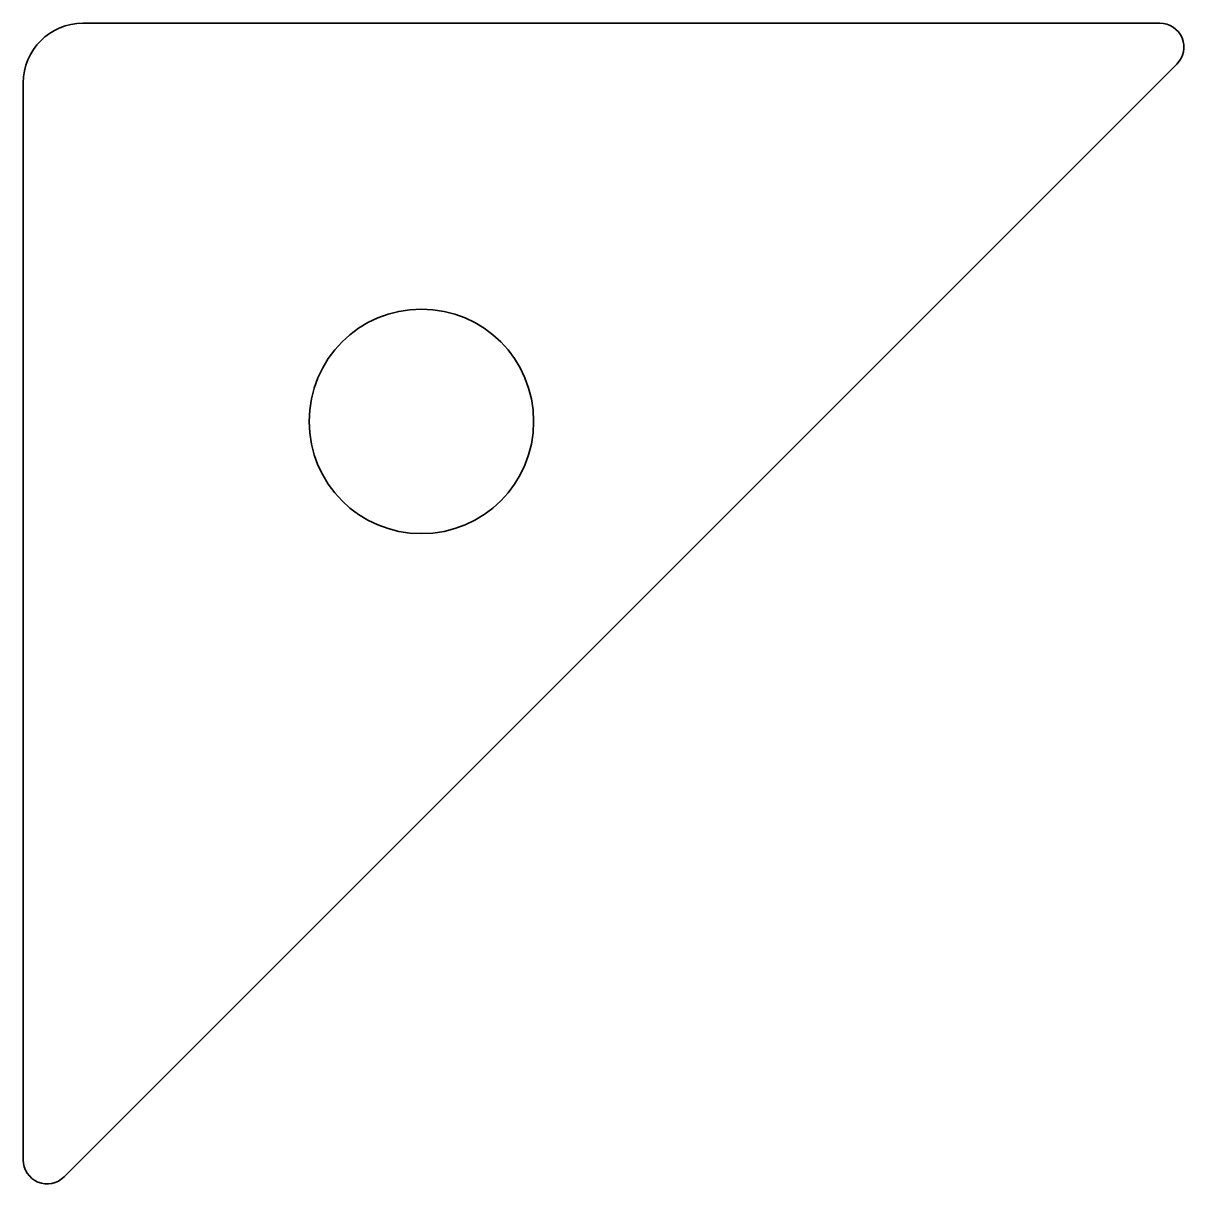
# Model space of a CAD drawing. Header units: inches. Extents: x 0 to 97.3, y -0.2 to 97.2.
import ezdxf

# ---------------------------------------------------------------- set-up
doc = ezdxf.new("R2010")
doc.units = ezdxf.units.IN
doc.header["$MEASUREMENT"] = 0
doc.layers.add('SIMUMAK Visible (ISO)', color=7, linetype='Continuous', lineweight=35)

# ---------------------------------------------------------------- blocks, each defined once
blk = doc.blocks.new('PTM-02-SOPIEA01_Sheet_10_PTM-02-SOPIEA01')
at = {"layer": 'SIMUMAK Visible (ISO)'}
for p, q in [((-43.586, 48.586), (46.586, 48.586)), ((48, 45.172), (-45.172, -48)), ((-48.586, -46.586), (-48.586, 43.586))]:
    blk.add_line(p, q, dxfattribs=at)
blk.add_circle((-15.252, 15.252), 9.4, dxfattribs=at)
at = {"layer": 'SIMUMAK Visible (ISO)', "extrusion": (0, 0, -1)}
for centre, radius, start, end in [((43.586, 43.586), 5, 0, 90), ((-46.586, 46.586), 2, 90, 225), ((46.586, -46.586), 2, 225, 360)]:
    blk.add_arc(centre, radius, start, end, dxfattribs=at)

msp = doc.modelspace()

# ---------------------------------------------------------------- block references
msp.add_blockref('PTM-02-SOPIEA01_Sheet_10_PTM-02-SOPIEA01', (48.586, 48.586))

doc.saveas('drawing.dxf')
